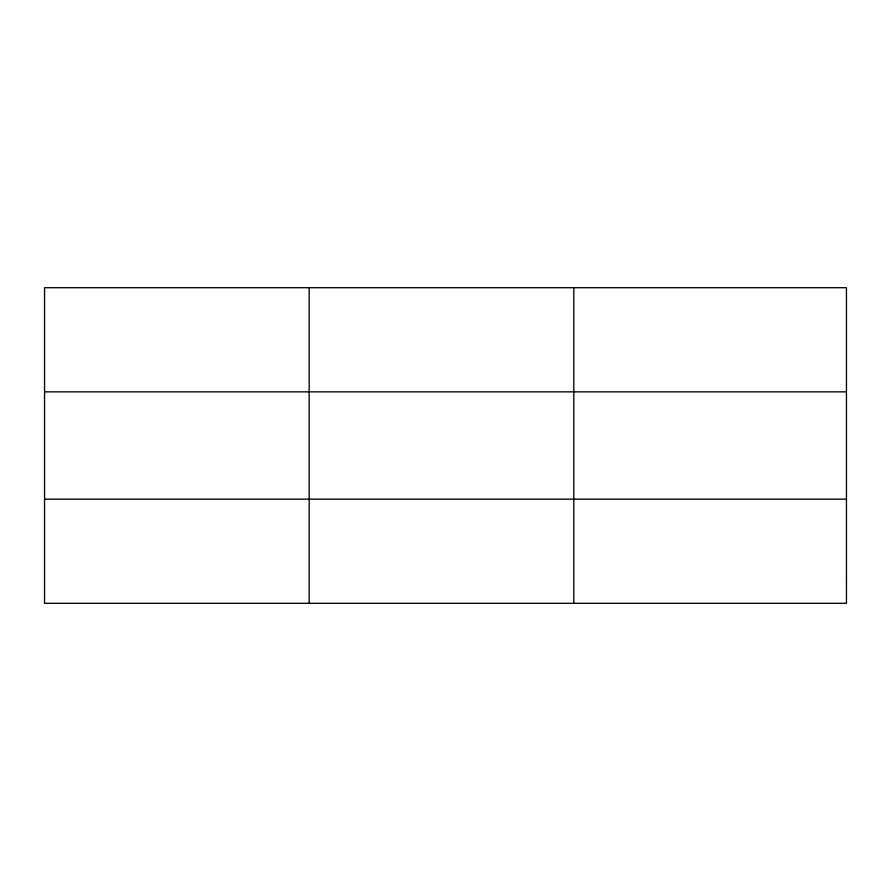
<?xml version="1.0" encoding="UTF-8"?>
<svg xmlns="http://www.w3.org/2000/svg" width="891" height="891" viewBox="0 0 891 891"><rect width="100%" height="100%" fill="white"/><g stroke="black" fill="none" stroke-linecap="round" stroke-linejoin="round"><path stroke-width="1.34" d="M309.177 287.704L309.177 603.296M573.804 287.704L573.804 603.296M44.55 391.851L846.45 391.851M44.55 499.149L846.45 499.149M846.45 582.469L846.45 603.296L44.55 603.296L44.55 287.704L846.45 287.704L846.45 582.469"/></g></svg>
